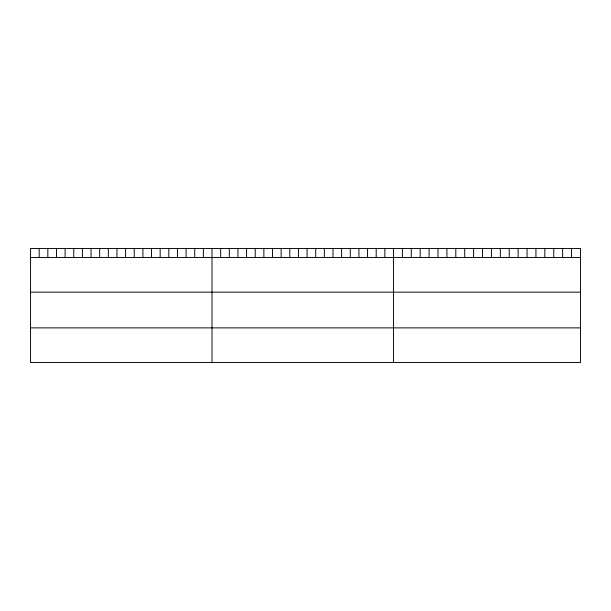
<?xml version="1.0" encoding="UTF-8"?>
<svg xmlns="http://www.w3.org/2000/svg" width="611" height="611" viewBox="0 0 611 611"><rect width="100%" height="100%" fill="white"/><g stroke="black" fill="none" stroke-linecap="round" stroke-linejoin="round"><path stroke-width="0.92" d="M30.55 257.491L580.45 257.491M30.55 292.157L580.45 292.157M30.55 327.878L580.45 327.878M571.545 248.463L571.545 257.491M562.647 248.463L562.647 257.491M553.742 248.463L553.742 257.491M544.836 248.463L544.836 257.491M535.931 248.463L535.931 257.491M527.033 248.463L527.033 257.491M518.128 248.463L518.128 257.491M509.223 248.463L509.223 257.491M500.325 248.463L500.325 257.491M491.42 248.463L491.42 257.491M482.514 248.463L482.514 257.491M473.609 248.463L473.609 257.491M464.711 248.463L464.711 257.491M455.806 248.463L455.806 257.491M446.901 248.463L446.901 257.491M438.003 248.463L438.003 257.491M429.098 248.463L429.098 257.491M420.192 248.463L420.192 257.491M411.287 248.463L411.287 257.491M402.389 248.463L402.389 257.491M393.484 248.463L393.484 362.537M384.846 248.463L384.846 257.491M376.2 248.463L376.2 257.491M367.562 248.463L367.562 257.491M358.917 248.463L358.917 257.491M350.279 248.463L350.279 257.491M341.633 248.463L341.633 257.491M332.995 248.463L332.995 257.491M324.357 248.463L324.357 257.491M315.711 248.463L315.711 257.491M307.073 248.463L307.073 257.491M298.428 248.463L298.428 257.491M289.79 248.463L289.79 257.491M281.144 248.463L281.144 257.491M272.506 248.463L272.506 257.491M263.868 248.463L263.868 257.491M255.222 248.463L255.222 257.491M246.584 248.463L246.584 257.491M237.939 248.463L237.939 257.491M229.301 248.463L229.301 257.491M220.655 248.463L220.655 257.491M212.017 248.463L212.017 362.537M203.379 248.463L203.379 257.491M194.733 248.463L194.733 257.491M186.095 248.463L186.095 257.491M177.45 248.463L177.45 257.491M168.812 248.463L168.812 257.491M160.166 248.463L160.166 257.491M151.528 248.463L151.528 257.491M142.89 248.463L142.89 257.491M134.244 248.463L134.244 257.491M125.606 248.463L125.606 257.491M116.961 248.463L116.961 257.491M108.323 248.463L108.323 257.491M99.677 248.463L99.677 257.491M91.039 248.463L91.039 257.491M82.401 248.463L82.401 257.491M73.755 248.463L73.755 257.491M65.117 248.463L65.117 257.491M56.472 248.463L56.472 257.491M47.834 248.463L47.834 257.491M39.188 248.463L39.188 257.491M580.45 248.463L30.55 248.463L30.55 362.537L580.45 362.537L580.45 248.463"/></g></svg>
